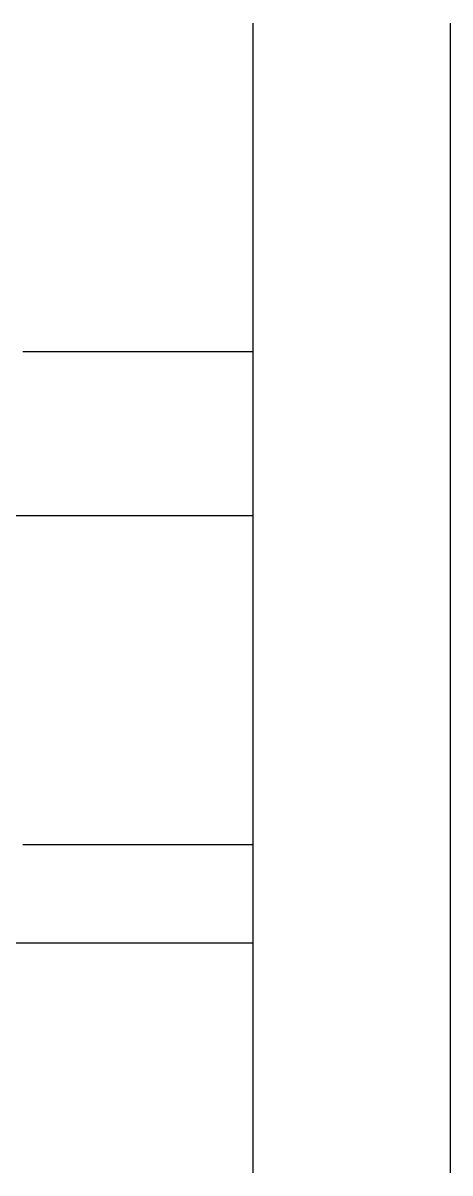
# Model space of a CAD drawing. Header units: millimetres. Extents: x 20 to 33, y 0 to 35.
import ezdxf

# ---------------------------------------------------------------- set-up
doc = ezdxf.new("R2010")
doc.units = ezdxf.units.MM
doc.layers.get('0').update_dxf_attribs({"lineweight": 25})

msp = doc.modelspace()

# ---------------------------------------------------------------- linework, layer by layer
for p, q in [((27, 35), (27, 0)), ((33, 35), (33, 0)), ((20, 25), (27, 25)), ((20, 10), (27, 10))]:
    msp.add_line(p, q)
for p in [(27, 20), (27, 7)]:
    msp.add_ray(p, (-1, 0))

doc.saveas('drawing.dxf')
